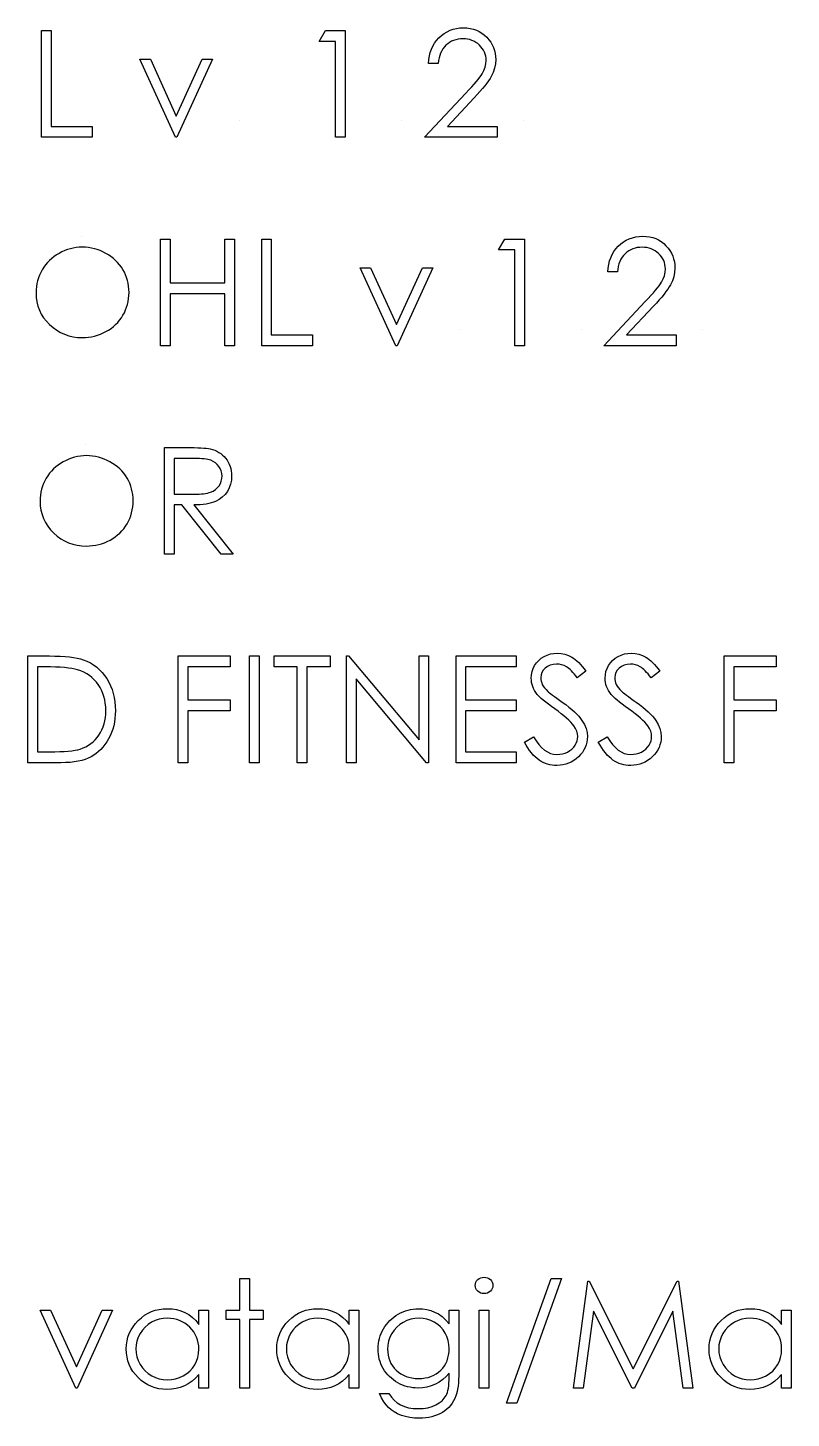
# Model space of a CAD drawing. Header units: millimetres. Extents: x -27 to 266, y -7 to 117.
# Drawn here: x 165.72 to 190.76, y 64.69 to 110.27 of the extents above; entities that cross this region are included whole.
import ezdxf

# ---------------------------------------------------------------- set-up
doc = ezdxf.new("R2010")
doc.units = ezdxf.units.MM

msp = doc.modelspace()

# ---------------------------------------------------------------- linework, layer by layer
at = {"color": 7, "linetype": 'Continuous'}
for p, q in [((172.65, 107.22), (172.65, 107.22)), ((177.99, 107.22), (177.99, 107.22)), ((181.984, 107.22), (181.983, 107.22)), ((167.49, 103.438), (167.49, 103.438)), ((179.875, 100.387), (179.875, 100.387)), ((183.868, 100.387), (183.868, 100.387)), ((187.862, 100.387), (187.862, 100.387)), ((167.625, 96.605), (167.624, 96.605))]:
    msp.add_line(p, q, dxfattribs=at)
at = {"color": 7, "linetype": 'Continuous', "flags": 128}
for points in [[(166.166, 110.181), (166.48, 110.181), (166.48, 110.181), (166.48, 107.04), (166.48, 107.04), (167.826, 107.04), (167.826, 107.04), (167.826, 106.681), (167.826, 106.681), (166.166, 106.681), (166.166, 106.681), (166.166, 110.181)], [(175.481, 110.181), (176.128, 110.181), (176.128, 110.181), (176.128, 106.681), (176.128, 106.681), (175.814, 106.681), (175.814, 106.681), (175.814, 109.822), (175.814, 109.822), (175.275, 109.822), (175.275, 109.822), (175.481, 110.181)], [(179.179, 109.105), (178.865, 109.105), (178.865, 109.105), (178.873, 109.229), (178.892, 109.349), (178.919, 109.461), (178.957, 109.569), (179.004, 109.671), (179.061, 109.768), (179.127, 109.858), (179.204, 109.943), (179.287, 110.02), (179.376, 110.087), (179.469, 110.143), (179.567, 110.189), (179.67, 110.225), (179.777, 110.251), (179.889, 110.266), (180.006, 110.271), (180.006, 110.271), (180.121, 110.266), (180.231, 110.252), (180.335, 110.228), (180.434, 110.194), (180.527, 110.15), (180.614, 110.097), (180.696, 110.034), (180.771, 109.961), (180.84, 109.882), (180.899, 109.799), (180.949, 109.713), (180.991, 109.624), (181.022, 109.531), (181.045, 109.434), (181.059, 109.335), (181.064, 109.231), (181.064, 109.231), (181.055, 109.085), (181.027, 108.944), (180.982, 108.808), (180.919, 108.676), (180.878, 108.609), (180.829, 108.535), (180.771, 108.456), (180.705, 108.372), (180.63, 108.281), (180.548, 108.185), (180.456, 108.083), (180.356, 107.975), (180.356, 107.975), (179.48, 107.04), (179.48, 107.04), (181.109, 107.04), (181.109, 107.04), (181.109, 106.681), (181.109, 106.681), (178.73, 106.681), (178.73, 106.681), (180.088, 108.13), (180.088, 108.13), (180.187, 108.234), (180.276, 108.331), (180.357, 108.42), (180.428, 108.503), (180.491, 108.579), (180.545, 108.648), (180.589, 108.711), (180.625, 108.766), (180.679, 108.871), (180.719, 108.979), (180.742, 109.089), (180.75, 109.203), (180.75, 109.203), (180.746, 109.274), (180.736, 109.343), (180.719, 109.409), (180.695, 109.473), (180.663, 109.534), (180.625, 109.593), (180.581, 109.649), (180.529, 109.703), (180.473, 109.752), (180.413, 109.794), (180.351, 109.83), (180.285, 109.86), (180.215, 109.883), (180.144, 109.899), (180.069, 109.909), (179.99, 109.912), (179.99, 109.912), (179.908, 109.909), (179.83, 109.899), (179.755, 109.882), (179.683, 109.859), (179.615, 109.83), (179.551, 109.793), (179.49, 109.75), (179.432, 109.7), (179.38, 109.644), (179.333, 109.583), (179.293, 109.517), (179.258, 109.445), (179.229, 109.368), (179.206, 109.285), (179.19, 109.198), (179.179, 109.105)], [(169.397, 109.239), (169.737, 109.239), (169.737, 109.239), (170.586, 107.377), (170.586, 107.377), (171.435, 109.239), (171.435, 109.239), (171.775, 109.239), (171.775, 109.239), (170.609, 106.681), (170.609, 106.681), (170.564, 106.681), (170.564, 106.681), (169.397, 109.239)], [(167.505, 103.079), (167.406, 103.076), (167.308, 103.066), (167.211, 103.051), (167.116, 103.029), (167.022, 103), (166.928, 102.966), (166.837, 102.925), (166.747, 102.878), (166.66, 102.827), (166.578, 102.77), (166.501, 102.709), (166.428, 102.644), (166.361, 102.574), (166.298, 102.5), (166.241, 102.422), (166.188, 102.339), (166.141, 102.254), (166.1, 102.165), (166.065, 102.074), (166.037, 101.981), (166.015, 101.886), (165.999, 101.787), (165.99, 101.687), (165.987, 101.584), (165.987, 101.584), (165.994, 101.433), (166.015, 101.288), (166.049, 101.149), (166.098, 101.016), (166.161, 100.888), (166.237, 100.767), (166.327, 100.652), (166.432, 100.542), (166.546, 100.443), (166.666, 100.356), (166.792, 100.284), (166.923, 100.224), (167.06, 100.177), (167.202, 100.144), (167.351, 100.124), (167.505, 100.117), (167.505, 100.117), (167.609, 100.12), (167.711, 100.129), (167.811, 100.145), (167.909, 100.166), (168.005, 100.194), (168.099, 100.227), (168.191, 100.267), (168.281, 100.312), (168.368, 100.363), (168.45, 100.419), (168.527, 100.479), (168.599, 100.544), (168.666, 100.612), (168.729, 100.686), (168.786, 100.764), (168.838, 100.847), (168.885, 100.933), (168.926, 101.021), (168.96, 101.112), (168.988, 101.205), (169.01, 101.3), (169.025, 101.398), (169.035, 101.498), (169.038, 101.6), (169.038, 101.6), (169.035, 101.702), (169.025, 101.801), (169.01, 101.898), (168.988, 101.993), (168.96, 102.085), (168.926, 102.174), (168.885, 102.261), (168.838, 102.346), (168.786, 102.427), (168.728, 102.504), (168.665, 102.577), (168.598, 102.646), (168.525, 102.71), (168.446, 102.77), (168.364, 102.827), (168.275, 102.878), (168.184, 102.925), (168.091, 102.966), (167.997, 103), (167.901, 103.029), (167.804, 103.051), (167.706, 103.066), (167.606, 103.076), (167.505, 103.079)], [(170.07, 103.348), (170.384, 103.348), (170.384, 103.348), (170.384, 101.912), (170.384, 101.912), (172.179, 101.912), (172.179, 101.912), (172.179, 103.348), (172.179, 103.348), (172.493, 103.348), (172.493, 103.348), (172.493, 99.848), (172.493, 99.848), (172.179, 99.848), (172.179, 99.848), (172.179, 101.553), (172.179, 101.553), (170.384, 101.553), (170.384, 101.553), (170.384, 99.848), (170.384, 99.848), (170.07, 99.848), (170.07, 99.848), (170.07, 103.348)], [(173.391, 103.348), (173.705, 103.348), (173.705, 103.348), (173.705, 100.207), (173.705, 100.207), (175.051, 100.207), (175.051, 100.207), (175.051, 99.848), (175.051, 99.848), (173.391, 99.848), (173.391, 99.848), (173.391, 103.348)], [(181.359, 103.348), (182.006, 103.348), (182.006, 103.348), (182.006, 99.848), (182.006, 99.848), (181.692, 99.848), (181.692, 99.848), (181.692, 102.989), (181.692, 102.989), (181.153, 102.989), (181.153, 102.989), (181.359, 103.348)], [(185.057, 102.271), (184.743, 102.271), (184.743, 102.271), (184.752, 102.396), (184.77, 102.515), (184.797, 102.628), (184.835, 102.736), (184.882, 102.838), (184.939, 102.934), (185.005, 103.025), (185.082, 103.11), (185.165, 103.187), (185.254, 103.253), (185.347, 103.31), (185.445, 103.356), (185.548, 103.392), (185.655, 103.418), (185.767, 103.433), (185.885, 103.438), (185.885, 103.438), (186, 103.433), (186.11, 103.418), (186.213, 103.394), (186.312, 103.361), (186.405, 103.317), (186.492, 103.263), (186.574, 103.201), (186.649, 103.128), (186.718, 103.049), (186.777, 102.966), (186.828, 102.88), (186.869, 102.791), (186.9, 102.697), (186.924, 102.601), (186.937, 102.501), (186.942, 102.397), (186.942, 102.397), (186.933, 102.252), (186.905, 102.111), (186.861, 101.975), (186.797, 101.843), (186.756, 101.776), (186.707, 101.702), (186.649, 101.623), (186.584, 101.539), (186.509, 101.447), (186.426, 101.351), (186.334, 101.25), (186.234, 101.142), (186.234, 101.142), (185.358, 100.207), (185.358, 100.207), (186.987, 100.207), (186.987, 100.207), (186.987, 99.848), (186.987, 99.848), (184.609, 99.848), (184.609, 99.848), (185.966, 101.297), (185.966, 101.297), (186.065, 101.4), (186.154, 101.497), (186.235, 101.587), (186.307, 101.67), (186.369, 101.746), (186.423, 101.815), (186.467, 101.877), (186.503, 101.933), (186.558, 102.038), (186.597, 102.146), (186.62, 102.256), (186.628, 102.369), (186.628, 102.369), (186.624, 102.441), (186.614, 102.51), (186.597, 102.575), (186.573, 102.639), (186.542, 102.701), (186.504, 102.759), (186.459, 102.815), (186.408, 102.869), (186.351, 102.918), (186.291, 102.961), (186.229, 102.997), (186.163, 103.026), (186.093, 103.049), (186.022, 103.066), (185.947, 103.075), (185.868, 103.079), (185.868, 103.079), (185.786, 103.075), (185.708, 103.066), (185.633, 103.049), (185.561, 103.026), (185.493, 102.996), (185.429, 102.96), (185.368, 102.916), (185.31, 102.866), (185.258, 102.811), (185.211, 102.75), (185.171, 102.683), (185.136, 102.612), (185.107, 102.535), (185.085, 102.452), (185.068, 102.364), (185.057, 102.271)], [(176.621, 102.406), (176.961, 102.406), (176.961, 102.406), (177.81, 100.544), (177.81, 100.544), (178.659, 102.406), (178.659, 102.406), (179, 102.406), (179, 102.406), (177.833, 99.848), (177.833, 99.848), (177.788, 99.848), (177.788, 99.848), (176.621, 102.406)], [(167.64, 96.246), (167.54, 96.243), (167.442, 96.233), (167.345, 96.218), (167.25, 96.196), (167.156, 96.167), (167.063, 96.133), (166.972, 96.092), (166.881, 96.045), (166.794, 95.993), (166.712, 95.936), (166.635, 95.875), (166.563, 95.81), (166.496, 95.741), (166.433, 95.667), (166.375, 95.589), (166.323, 95.506), (166.276, 95.42), (166.234, 95.332), (166.2, 95.241), (166.172, 95.148), (166.149, 95.052), (166.134, 94.954), (166.124, 94.854), (166.121, 94.751), (166.121, 94.751), (166.128, 94.599), (166.149, 94.454), (166.184, 94.315), (166.233, 94.182), (166.295, 94.055), (166.372, 93.933), (166.462, 93.818), (166.567, 93.709), (166.681, 93.609), (166.801, 93.523), (166.926, 93.45), (167.057, 93.391), (167.195, 93.344), (167.337, 93.311), (167.486, 93.29), (167.64, 93.284), (167.64, 93.284), (167.744, 93.287), (167.845, 93.296), (167.946, 93.311), (168.044, 93.333), (168.14, 93.36), (168.234, 93.393), (168.326, 93.433), (168.416, 93.479), (168.503, 93.53), (168.585, 93.586), (168.662, 93.646), (168.734, 93.71), (168.801, 93.779), (168.863, 93.853), (168.92, 93.93), (168.973, 94.013), (169.02, 94.099), (169.06, 94.188), (169.095, 94.278), (169.123, 94.371), (169.145, 94.467), (169.16, 94.564), (169.17, 94.665), (169.173, 94.767), (169.173, 94.767), (169.17, 94.869), (169.16, 94.968), (169.145, 95.065), (169.123, 95.16), (169.095, 95.251), (169.06, 95.34), (169.02, 95.427), (168.973, 95.512), (168.92, 95.594), (168.863, 95.671), (168.8, 95.744), (168.732, 95.812), (168.659, 95.877), (168.581, 95.937), (168.498, 95.993), (168.41, 96.045), (168.319, 96.092), (168.225, 96.133), (168.131, 96.167), (168.036, 96.196), (167.939, 96.218), (167.84, 96.233), (167.741, 96.243), (167.64, 96.246)], [(170.205, 96.515), (170.905, 96.515), (170.905, 96.515), (171.045, 96.514), (171.174, 96.512), (171.291, 96.508), (171.396, 96.503), (171.489, 96.496), (171.57, 96.488), (171.641, 96.478), (171.698, 96.467), (171.698, 96.467), (171.774, 96.447), (171.847, 96.421), (171.917, 96.39), (171.982, 96.354), (172.044, 96.313), (172.102, 96.267), (172.157, 96.215), (172.207, 96.159), (172.253, 96.098), (172.293, 96.034), (172.327, 95.967), (172.354, 95.896), (172.376, 95.821), (172.391, 95.744), (172.401, 95.663), (172.403, 95.579), (172.403, 95.579), (172.395, 95.439), (172.369, 95.309), (172.326, 95.187), (172.265, 95.073), (172.189, 94.971), (172.098, 94.882), (171.991, 94.806), (171.871, 94.744), (171.803, 94.718), (171.73, 94.695), (171.651, 94.676), (171.566, 94.66), (171.474, 94.647), (171.376, 94.638), (171.272, 94.632), (171.162, 94.63), (171.162, 94.63), (172.448, 93.015), (172.448, 93.015), (172.06, 93.015), (172.06, 93.015), (170.774, 94.63), (170.774, 94.63), (170.519, 94.63), (170.519, 94.63), (170.519, 93.015), (170.519, 93.015), (170.205, 93.015), (170.205, 93.015), (170.205, 96.515)], [(170.519, 96.156), (170.519, 94.989), (170.519, 94.989), (171.16, 94.984), (171.16, 94.984), (171.249, 94.985), (171.333, 94.988), (171.411, 94.993), (171.484, 95), (171.549, 95.009), (171.609, 95.021), (171.663, 95.034), (171.711, 95.049), (171.795, 95.087), (171.87, 95.134), (171.934, 95.192), (171.989, 95.258), (172.033, 95.333), (172.064, 95.411), (172.083, 95.493), (172.089, 95.58), (172.089, 95.58), (172.083, 95.664), (172.064, 95.744), (172.032, 95.821), (171.988, 95.893), (171.933, 95.959), (171.871, 96.014), (171.8, 96.06), (171.722, 96.095), (171.677, 96.109), (171.626, 96.121), (171.568, 96.132), (171.503, 96.14), (171.431, 96.147), (171.352, 96.152), (171.267, 96.155), (171.175, 96.156), (171.175, 96.156), (170.519, 96.156)], [(165.717, 86.181), (165.717, 89.681), (165.717, 89.681), (166.424, 89.681), (166.424, 89.681), (166.609, 89.679), (166.78, 89.674), (166.939, 89.664), (167.085, 89.65), (167.216, 89.632), (167.336, 89.611), (167.442, 89.585), (167.535, 89.555), (167.535, 89.555), (167.655, 89.507), (167.769, 89.45), (167.876, 89.385), (167.977, 89.312), (168.07, 89.23), (168.157, 89.141), (168.237, 89.043), (168.31, 88.937), (168.375, 88.824), (168.432, 88.706), (168.48, 88.583), (168.519, 88.455), (168.55, 88.321), (168.572, 88.181), (168.585, 88.037), (168.589, 87.887), (168.589, 87.887), (168.586, 87.758), (168.575, 87.632), (168.558, 87.511), (168.534, 87.393), (168.503, 87.279), (168.464, 87.169), (168.42, 87.063), (168.368, 86.962), (168.31, 86.865), (168.249, 86.775), (168.183, 86.691), (168.114, 86.615), (168.04, 86.544), (167.962, 86.48), (167.879, 86.423), (167.793, 86.371), (167.7, 86.327), (167.599, 86.288), (167.488, 86.256), (167.369, 86.229), (167.24, 86.208), (167.103, 86.193), (166.957, 86.184), (166.802, 86.181), (166.802, 86.181), (165.717, 86.181)], [(170.653, 89.681), (172.359, 89.681), (172.359, 89.681), (172.359, 89.322), (172.359, 89.322), (170.967, 89.322), (170.967, 89.322), (170.967, 88.246), (170.967, 88.246), (172.359, 88.246), (172.359, 88.246), (172.359, 87.887), (172.359, 87.887), (170.967, 87.887), (170.967, 87.887), (170.967, 86.181), (170.967, 86.181), (170.653, 86.181), (170.653, 86.181), (170.653, 89.681)], [(172.987, 89.681), (173.301, 89.681), (173.301, 89.681), (173.301, 86.181), (173.301, 86.181), (172.987, 86.181), (172.987, 86.181), (172.987, 89.681)], [(173.794, 89.322), (173.794, 89.681), (173.794, 89.681), (175.634, 89.681), (175.634, 89.681), (175.634, 89.322), (175.634, 89.322), (174.871, 89.322), (174.871, 89.322), (174.871, 86.181), (174.871, 86.181), (174.557, 86.181), (174.557, 86.181), (174.557, 89.322), (174.557, 89.322), (173.794, 89.322)], [(176.173, 86.181), (176.173, 89.681), (176.173, 89.681), (176.239, 89.681), (176.239, 89.681), (178.551, 86.927), (178.551, 86.927), (178.551, 89.681), (178.551, 89.681), (178.865, 89.681), (178.865, 89.681), (178.865, 86.181), (178.865, 86.181), (178.793, 86.181), (178.793, 86.181), (176.487, 88.93), (176.487, 88.93), (176.487, 86.181), (176.487, 86.181), (176.173, 86.181)], [(179.762, 89.681), (181.737, 89.681), (181.737, 89.681), (181.737, 89.322), (181.737, 89.322), (180.076, 89.322), (180.076, 89.322), (180.076, 88.246), (180.076, 88.246), (181.737, 88.246), (181.737, 88.246), (181.737, 87.887), (181.737, 87.887), (180.076, 87.887), (180.076, 87.887), (180.076, 86.54), (180.076, 86.54), (181.737, 86.54), (181.737, 86.54), (181.737, 86.181), (181.737, 86.181), (179.762, 86.181), (179.762, 86.181), (179.762, 89.681)], [(182.006, 86.857), (182.302, 87.034), (182.302, 87.034), (182.387, 86.897), (182.474, 86.779), (182.565, 86.679), (182.66, 86.597), (182.758, 86.533), (182.859, 86.487), (182.963, 86.46), (183.07, 86.451), (183.07, 86.451), (183.162, 86.456), (183.251, 86.471), (183.337, 86.496), (183.421, 86.532), (183.498, 86.576), (183.565, 86.628), (183.623, 86.686), (183.67, 86.751), (183.708, 86.822), (183.735, 86.894), (183.75, 86.967), (183.756, 87.044), (183.756, 87.044), (183.748, 87.131), (183.724, 87.218), (183.685, 87.303), (183.63, 87.387), (183.63, 87.387), (183.583, 87.447), (183.527, 87.509), (183.461, 87.575), (183.386, 87.643), (183.303, 87.714), (183.211, 87.788), (183.11, 87.866), (182.999, 87.945), (182.999, 87.945), (182.889, 88.025), (182.791, 88.099), (182.703, 88.167), (182.626, 88.229), (182.559, 88.286), (182.504, 88.337), (182.46, 88.382), (182.426, 88.422), (182.426, 88.422), (182.38, 88.484), (182.34, 88.547), (182.307, 88.612), (182.279, 88.678), (182.258, 88.745), (182.242, 88.813), (182.233, 88.884), (182.23, 88.954), (182.23, 88.954), (182.237, 89.065), (182.258, 89.172), (182.293, 89.273), (182.341, 89.369), (182.403, 89.457), (182.475, 89.536), (182.559, 89.604), (182.654, 89.663), (182.757, 89.71), (182.865, 89.745), (182.976, 89.764), (183.093, 89.771), (183.093, 89.771), (183.216, 89.764), (183.336, 89.74), (183.451, 89.7), (183.562, 89.644), (183.618, 89.609), (183.673, 89.568), (183.73, 89.52), (183.788, 89.465), (183.846, 89.403), (183.905, 89.335), (183.965, 89.26), (184.025, 89.179), (184.025, 89.179), (183.741, 88.964), (183.741, 88.964), (183.689, 89.029), (183.64, 89.089), (183.592, 89.143), (183.546, 89.191), (183.502, 89.233), (183.46, 89.269), (183.419, 89.3), (183.382, 89.325), (183.306, 89.363), (183.227, 89.391), (183.144, 89.407), (183.058, 89.412), (183.058, 89.412), (182.95, 89.405), (182.852, 89.38), (182.765, 89.34), (182.688, 89.284), (182.625, 89.217), (182.58, 89.142), (182.554, 89.059), (182.544, 88.969), (182.544, 88.969), (182.547, 88.913), (182.557, 88.858), (182.572, 88.803), (182.593, 88.749), (182.624, 88.694), (182.664, 88.637), (182.714, 88.579), (182.775, 88.517), (182.775, 88.517), (182.798, 88.497), (182.831, 88.47), (182.875, 88.437), (182.929, 88.396), (182.992, 88.349), (183.067, 88.296), (183.151, 88.236), (183.246, 88.168), (183.246, 88.168), (183.359, 88.085), (183.464, 88.004), (183.558, 87.926), (183.644, 87.849), (183.72, 87.776), (183.788, 87.704), (183.846, 87.635), (183.894, 87.568), (183.971, 87.436), (184.026, 87.304), (184.059, 87.171), (184.07, 87.039), (184.07, 87.039), (184.066, 86.945), (184.052, 86.854), (184.029, 86.766), (183.997, 86.681), (183.956, 86.599), (183.906, 86.521), (183.847, 86.446), (183.778, 86.374), (183.703, 86.308), (183.625, 86.25), (183.542, 86.202), (183.456, 86.163), (183.365, 86.132), (183.271, 86.109), (183.173, 86.096), (183.07, 86.092), (183.07, 86.092), (182.991, 86.095), (182.913, 86.103), (182.837, 86.116), (182.764, 86.136), (182.692, 86.16), (182.622, 86.191), (182.554, 86.226), (182.488, 86.268), (182.423, 86.315), (182.36, 86.371), (182.298, 86.433), (182.237, 86.503), (182.177, 86.58), (182.119, 86.665), (182.062, 86.757), (182.006, 86.857)], [(184.429, 86.857), (184.725, 87.034), (184.725, 87.034), (184.81, 86.897), (184.897, 86.779), (184.989, 86.679), (185.083, 86.597), (185.181, 86.533), (185.282, 86.487), (185.386, 86.46), (185.493, 86.451), (185.493, 86.451), (185.585, 86.456), (185.674, 86.471), (185.76, 86.496), (185.844, 86.532), (185.921, 86.576), (185.988, 86.628), (186.046, 86.686), (186.093, 86.751), (186.131, 86.822), (186.158, 86.894), (186.173, 86.967), (186.179, 87.044), (186.179, 87.044), (186.171, 87.131), (186.147, 87.218), (186.108, 87.303), (186.054, 87.387), (186.054, 87.387), (186.006, 87.447), (185.95, 87.509), (185.884, 87.575), (185.81, 87.643), (185.726, 87.714), (185.634, 87.788), (185.533, 87.866), (185.423, 87.945), (185.423, 87.945), (185.312, 88.025), (185.214, 88.099), (185.126, 88.167), (185.049, 88.229), (184.982, 88.286), (184.927, 88.337), (184.883, 88.382), (184.849, 88.422), (184.849, 88.422), (184.803, 88.484), (184.763, 88.547), (184.73, 88.612), (184.702, 88.678), (184.681, 88.745), (184.665, 88.813), (184.656, 88.884), (184.653, 88.954), (184.653, 88.954), (184.66, 89.065), (184.681, 89.172), (184.716, 89.273), (184.764, 89.369), (184.826, 89.457), (184.898, 89.536), (184.982, 89.604), (185.077, 89.663), (185.18, 89.71), (185.288, 89.745), (185.399, 89.764), (185.516, 89.771), (185.516, 89.771), (185.639, 89.764), (185.759, 89.74), (185.874, 89.7), (185.986, 89.644), (186.041, 89.609), (186.096, 89.568), (186.153, 89.52), (186.211, 89.465), (186.269, 89.403), (186.328, 89.335), (186.388, 89.26), (186.448, 89.179), (186.448, 89.179), (186.164, 88.964), (186.164, 88.964), (186.112, 89.029), (186.063, 89.089), (186.015, 89.143), (185.969, 89.191), (185.925, 89.233), (185.883, 89.269), (185.842, 89.3), (185.805, 89.325), (185.729, 89.363), (185.65, 89.391), (185.567, 89.407), (185.481, 89.412), (185.481, 89.412), (185.373, 89.405), (185.275, 89.38), (185.188, 89.34), (185.111, 89.284), (185.048, 89.217), (185.003, 89.142), (184.977, 89.059), (184.967, 88.969), (184.967, 88.969), (184.97, 88.913), (184.98, 88.858), (184.995, 88.803), (185.017, 88.749), (185.047, 88.694), (185.087, 88.637), (185.137, 88.579), (185.198, 88.517), (185.198, 88.517), (185.221, 88.497), (185.254, 88.47), (185.298, 88.437), (185.352, 88.396), (185.416, 88.349), (185.49, 88.296), (185.574, 88.236), (185.669, 88.168), (185.669, 88.168), (185.782, 88.085), (185.887, 88.004), (185.981, 87.926), (186.067, 87.849), (186.143, 87.776), (186.211, 87.704), (186.269, 87.635), (186.317, 87.568), (186.394, 87.436), (186.449, 87.304), (186.482, 87.171), (186.493, 87.039), (186.493, 87.039), (186.489, 86.945), (186.475, 86.854), (186.452, 86.766), (186.42, 86.681), (186.38, 86.599), (186.329, 86.521), (186.27, 86.446), (186.201, 86.374), (186.126, 86.308), (186.048, 86.25), (185.965, 86.202), (185.879, 86.163), (185.789, 86.132), (185.694, 86.109), (185.596, 86.096), (185.493, 86.092), (185.493, 86.092), (185.414, 86.095), (185.336, 86.103), (185.261, 86.116), (185.187, 86.136), (185.115, 86.16), (185.045, 86.191), (184.977, 86.226), (184.911, 86.268), (184.846, 86.315), (184.783, 86.371), (184.721, 86.433), (184.66, 86.503), (184.6, 86.58), (184.542, 86.665), (184.485, 86.757), (184.429, 86.857)], [(188.557, 89.681), (190.262, 89.681), (190.262, 89.681), (190.262, 89.322), (190.262, 89.322), (188.871, 89.322), (188.871, 89.322), (188.871, 88.246), (188.871, 88.246), (190.262, 88.246), (190.262, 88.246), (190.262, 87.887), (190.262, 87.887), (188.871, 87.887), (188.871, 87.887), (188.871, 86.181), (188.871, 86.181), (188.557, 86.181), (188.557, 86.181), (188.557, 89.681)], [(166.031, 86.54), (166.433, 86.54), (166.433, 86.54), (166.607, 86.542), (166.766, 86.546), (166.912, 86.553), (167.044, 86.563), (167.163, 86.575), (167.267, 86.59), (167.357, 86.608), (167.434, 86.629), (167.434, 86.629), (167.529, 86.665), (167.62, 86.705), (167.704, 86.753), (167.784, 86.806), (167.858, 86.866), (167.927, 86.933), (167.991, 87.005), (168.05, 87.085), (168.103, 87.169), (168.148, 87.258), (168.188, 87.352), (168.219, 87.45), (168.244, 87.553), (168.261, 87.66), (168.272, 87.772), (168.275, 87.888), (168.275, 87.888), (168.272, 88.011), (168.26, 88.128), (168.241, 88.241), (168.214, 88.35), (168.18, 88.455), (168.138, 88.554), (168.089, 88.649), (168.031, 88.74), (167.967, 88.825), (167.897, 88.903), (167.822, 88.973), (167.74, 89.038), (167.653, 89.095), (167.559, 89.145), (167.459, 89.188), (167.353, 89.224), (167.353, 89.224), (167.265, 89.247), (167.164, 89.267), (167.049, 89.284), (166.921, 89.298), (166.78, 89.308), (166.626, 89.316), (166.459, 89.321), (166.278, 89.322), (166.278, 89.322), (166.032, 89.322), (166.032, 89.322), (166.032, 86.54)], [(180.681, 69.316), (180.739, 69.311), (180.793, 69.296), (180.843, 69.271), (180.888, 69.237), (180.926, 69.195), (180.952, 69.149), (180.968, 69.099), (180.974, 69.045), (180.974, 69.045), (180.968, 68.993), (180.952, 68.944), (180.926, 68.898), (180.888, 68.857), (180.843, 68.822), (180.793, 68.797), (180.739, 68.783), (180.681, 68.778), (180.681, 68.778), (180.623, 68.783), (180.571, 68.797), (180.521, 68.822), (180.476, 68.857), (180.439, 68.898), (180.412, 68.944), (180.396, 68.993), (180.391, 69.045), (180.391, 69.045), (180.396, 69.099), (180.412, 69.149), (180.439, 69.195), (180.476, 69.237), (180.521, 69.271), (180.571, 69.296), (180.623, 69.311), (180.681, 69.316)], [(172.673, 69.271), (172.987, 69.271), (172.987, 69.271), (172.987, 68.239), (172.987, 68.239), (173.435, 68.239), (173.435, 68.239), (173.435, 67.925), (173.435, 67.925), (172.987, 67.925), (172.987, 67.925), (172.987, 65.681), (172.987, 65.681), (172.673, 65.681), (172.673, 65.681), (172.673, 67.925), (172.673, 67.925), (172.224, 67.925), (172.224, 67.925), (172.224, 68.239), (172.224, 68.239), (172.673, 68.239), (172.673, 68.239), (172.673, 69.271)], [(183.217, 69.271), (181.754, 65.188), (181.754, 65.188), (181.423, 65.188), (181.423, 65.188), (182.887, 69.271), (182.887, 69.271), (183.217, 69.271)], [(183.621, 65.681), (184.083, 69.181), (184.083, 69.181), (184.128, 69.181), (184.128, 69.181), (185.573, 66.31), (185.573, 66.31), (187.015, 69.181), (187.015, 69.181), (187.06, 69.181), (187.06, 69.181), (187.525, 65.681), (187.525, 65.681), (187.21, 65.681), (187.21, 65.681), (186.875, 68.2), (186.875, 68.2), (185.611, 65.681), (185.611, 65.681), (185.54, 65.681), (185.54, 65.681), (184.272, 68.206), (184.272, 68.206), (183.938, 65.681), (183.938, 65.681), (183.621, 65.681)], [(166.121, 68.239), (166.461, 68.239), (166.461, 68.239), (167.31, 66.377), (167.31, 66.377), (168.159, 68.239), (168.159, 68.239), (168.5, 68.239), (168.5, 68.239), (167.333, 65.681), (167.333, 65.681), (167.288, 65.681), (167.288, 65.681), (166.121, 68.239)], [(171.641, 68.239), (171.641, 65.681), (171.641, 65.681), (171.326, 65.681), (171.326, 65.681), (171.326, 66.124), (171.326, 66.124), (171.218, 66.006), (171.104, 65.905), (170.982, 65.821), (170.854, 65.754), (170.72, 65.703), (170.58, 65.666), (170.434, 65.644), (170.282, 65.637), (170.282, 65.637), (170.146, 65.643), (170.016, 65.661), (169.891, 65.691), (169.77, 65.733), (169.655, 65.788), (169.544, 65.855), (169.439, 65.933), (169.339, 66.024), (169.247, 66.124), (169.168, 66.228), (169.101, 66.338), (169.046, 66.454), (169.003, 66.575), (168.973, 66.7), (168.955, 66.831), (168.948, 66.967), (168.948, 66.967), (168.955, 67.101), (168.973, 67.23), (169.004, 67.353), (169.047, 67.472), (169.103, 67.586), (169.17, 67.694), (169.25, 67.799), (169.342, 67.898), (169.443, 67.988), (169.55, 68.067), (169.661, 68.133), (169.777, 68.187), (169.898, 68.23), (170.024, 68.26), (170.156, 68.278), (170.292, 68.284), (170.292, 68.284), (170.448, 68.276), (170.597, 68.253), (170.738, 68.214), (170.871, 68.16), (170.996, 68.089), (171.115, 67.999), (171.224, 67.892), (171.326, 67.766), (171.326, 67.766), (171.326, 68.239), (171.326, 68.239), (171.641, 68.239)], [(170.296, 67.97), (170.158, 67.962), (170.027, 67.937), (169.9, 67.896), (169.779, 67.838), (169.667, 67.766), (169.567, 67.68), (169.478, 67.581), (169.402, 67.468), (169.341, 67.347), (169.297, 67.223), (169.271, 67.095), (169.262, 66.964), (169.262, 66.964), (169.271, 66.833), (169.297, 66.706), (169.342, 66.581), (169.403, 66.459), (169.48, 66.345), (169.569, 66.245), (169.67, 66.158), (169.783, 66.085), (169.904, 66.026), (170.029, 65.984), (170.159, 65.959), (170.293, 65.951), (170.293, 65.951), (170.429, 65.959), (170.562, 65.984), (170.69, 66.025), (170.815, 66.083), (170.93, 66.155), (171.033, 66.24), (171.12, 66.336), (171.193, 66.443), (171.251, 66.56), (171.294, 66.685), (171.318, 66.816), (171.326, 66.955), (171.326, 66.955), (171.322, 67.061), (171.308, 67.162), (171.284, 67.26), (171.252, 67.352), (171.21, 67.441), (171.159, 67.525), (171.099, 67.604), (171.028, 67.679), (170.952, 67.747), (170.871, 67.807), (170.786, 67.856), (170.697, 67.897), (170.603, 67.929), (170.505, 67.952), (170.402, 67.966), (170.296, 67.97)], [(176.576, 68.239), (176.576, 65.681), (176.576, 65.681), (176.262, 65.681), (176.262, 65.681), (176.262, 66.124), (176.262, 66.124), (176.154, 66.006), (176.039, 65.905), (175.917, 65.821), (175.79, 65.754), (175.656, 65.703), (175.516, 65.666), (175.37, 65.644), (175.218, 65.637), (175.218, 65.637), (175.082, 65.643), (174.952, 65.661), (174.826, 65.691), (174.706, 65.733), (174.591, 65.788), (174.48, 65.855), (174.375, 65.933), (174.275, 66.024), (174.183, 66.124), (174.104, 66.228), (174.037, 66.338), (173.982, 66.454), (173.939, 66.575), (173.909, 66.7), (173.89, 66.831), (173.884, 66.967), (173.884, 66.967), (173.89, 67.101), (173.909, 67.23), (173.94, 67.353), (173.983, 67.472), (174.038, 67.586), (174.106, 67.694), (174.186, 67.799), (174.278, 67.898), (174.379, 67.988), (174.486, 68.067), (174.596, 68.133), (174.713, 68.187), (174.834, 68.23), (174.96, 68.26), (175.091, 68.278), (175.228, 68.284), (175.228, 68.284), (175.384, 68.276), (175.532, 68.253), (175.673, 68.214), (175.807, 68.16), (175.932, 68.089), (176.051, 67.999), (176.16, 67.892), (176.262, 67.766), (176.262, 67.766), (176.262, 68.239), (176.262, 68.239), (176.576, 68.239)], [(175.232, 67.97), (175.094, 67.962), (174.962, 67.937), (174.836, 67.896), (174.715, 67.838), (174.603, 67.766), (174.503, 67.68), (174.414, 67.581), (174.338, 67.468), (174.277, 67.347), (174.233, 67.223), (174.207, 67.095), (174.198, 66.964), (174.198, 66.964), (174.207, 66.833), (174.233, 66.706), (174.277, 66.581), (174.339, 66.459), (174.416, 66.345), (174.505, 66.245), (174.606, 66.158), (174.718, 66.085), (174.84, 66.026), (174.965, 65.984), (175.095, 65.959), (175.229, 65.951), (175.229, 65.951), (175.365, 65.959), (175.497, 65.984), (175.626, 66.025), (175.751, 66.083), (175.866, 66.155), (175.969, 66.24), (176.056, 66.336), (176.129, 66.443), (176.187, 66.56), (176.229, 66.685), (176.254, 66.816), (176.262, 66.955), (176.262, 66.955), (176.257, 67.061), (176.243, 67.162), (176.22, 67.26), (176.188, 67.352), (176.146, 67.441), (176.095, 67.525), (176.034, 67.604), (175.964, 67.679), (175.888, 67.747), (175.807, 67.807), (175.722, 67.856), (175.633, 67.897), (175.539, 67.929), (175.441, 67.952), (175.338, 67.966), (175.232, 67.97)], [(179.538, 68.239), (179.852, 68.239), (179.852, 68.239), (179.852, 66.209), (179.852, 66.209), (179.851, 66.08), (179.846, 65.959), (179.839, 65.848), (179.829, 65.745), (179.816, 65.651), (179.8, 65.567), (179.781, 65.491), (179.759, 65.425), (179.759, 65.425), (179.724, 65.339), (179.683, 65.259), (179.637, 65.184), (179.584, 65.114), (179.525, 65.049), (179.462, 64.989), (179.391, 64.933), (179.315, 64.884), (179.234, 64.839), (179.15, 64.801), (179.061, 64.768), (178.967, 64.742), (178.871, 64.721), (178.77, 64.706), (178.664, 64.697), (178.556, 64.694), (178.556, 64.694), (178.397, 64.7), (178.247, 64.718), (178.105, 64.747), (177.971, 64.788), (177.848, 64.839), (177.736, 64.898), (177.637, 64.965), (177.55, 65.04), (177.47, 65.128), (177.393, 65.234), (177.32, 65.359), (177.25, 65.502), (177.25, 65.502), (177.564, 65.502), (177.564, 65.502), (177.643, 65.384), (177.733, 65.283), (177.834, 65.198), (177.946, 65.129), (178.07, 65.076), (178.208, 65.039), (178.359, 65.016), (178.526, 65.008), (178.526, 65.008), (178.69, 65.016), (178.84, 65.039), (178.978, 65.076), (179.102, 65.129), (179.211, 65.193), (179.304, 65.266), (179.379, 65.346), (179.438, 65.433), (179.462, 65.483), (179.482, 65.54), (179.499, 65.604), (179.513, 65.677), (179.524, 65.756), (179.532, 65.843), (179.537, 65.937), (179.538, 66.039), (179.538, 66.039), (179.538, 66.172), (179.538, 66.172), (179.44, 66.06), (179.332, 65.962), (179.213, 65.878), (179.084, 65.808), (178.948, 65.752), (178.808, 65.713), (178.664, 65.689), (178.516, 65.681), (178.516, 65.681), (178.428, 65.684), (178.342, 65.693), (178.257, 65.706), (178.174, 65.725), (178.092, 65.749), (178.011, 65.78), (177.931, 65.815), (177.853, 65.855), (177.778, 65.901), (177.707, 65.95), (177.641, 66.003), (177.578, 66.059), (177.521, 66.12), (177.468, 66.183), (177.419, 66.251), (177.374, 66.323), (177.334, 66.397), (177.3, 66.474), (177.271, 66.552), (177.247, 66.631), (177.229, 66.713), (177.215, 66.796), (177.207, 66.882), (177.205, 66.969), (177.205, 66.969), (177.207, 67.056), (177.216, 67.142), (177.229, 67.226), (177.249, 67.309), (177.273, 67.39), (177.304, 67.47), (177.339, 67.548), (177.381, 67.625), (177.427, 67.699), (177.477, 67.769), (177.532, 67.835), (177.591, 67.898), (177.654, 67.956), (177.721, 68.01), (177.793, 68.06), (177.869, 68.107), (177.947, 68.148), (178.026, 68.184), (178.107, 68.215), (178.188, 68.24), (178.271, 68.259), (178.355, 68.273), (178.44, 68.281), (178.526, 68.284), (178.526, 68.284), (178.667, 68.277), (178.803, 68.257), (178.934, 68.223), (179.06, 68.175), (179.183, 68.111), (179.304, 68.025), (179.422, 67.919), (179.538, 67.792), (179.538, 67.792), (179.538, 68.239)], [(178.551, 67.97), (178.413, 67.962), (178.281, 67.936), (178.154, 67.895), (178.031, 67.836), (177.918, 67.763), (177.817, 67.677), (177.73, 67.578), (177.655, 67.467), (177.595, 67.346), (177.553, 67.221), (177.527, 67.091), (177.519, 66.956), (177.519, 66.956), (177.523, 66.854), (177.536, 66.757), (177.559, 66.664), (177.59, 66.576), (177.629, 66.492), (177.677, 66.413), (177.735, 66.338), (177.801, 66.268), (177.874, 66.204), (177.952, 66.148), (178.036, 66.102), (178.125, 66.064), (178.218, 66.034), (178.318, 66.012), (178.423, 66), (178.532, 65.996), (178.532, 65.996), (178.643, 66), (178.748, 66.012), (178.847, 66.033), (178.941, 66.063), (179.03, 66.101), (179.112, 66.148), (179.19, 66.202), (179.262, 66.266), (179.326, 66.336), (179.382, 66.411), (179.43, 66.492), (179.469, 66.578), (179.499, 66.669), (179.52, 66.765), (179.534, 66.867), (179.538, 66.974), (179.538, 66.974), (179.53, 67.114), (179.506, 67.245), (179.466, 67.369), (179.411, 67.485), (179.341, 67.591), (179.258, 67.686), (179.162, 67.769), (179.051, 67.84), (178.933, 67.896), (178.81, 67.938), (178.683, 67.962), (178.551, 67.97)], [(180.525, 68.239), (180.839, 68.239), (180.839, 68.239), (180.839, 65.681), (180.839, 65.681), (180.525, 65.681), (180.525, 65.681), (180.525, 68.239)], [(190.756, 68.239), (190.756, 65.681), (190.756, 65.681), (190.442, 65.681), (190.442, 65.681), (190.442, 66.124), (190.442, 66.124), (190.333, 66.006), (190.219, 65.905), (190.097, 65.821), (189.969, 65.754), (189.835, 65.703), (189.696, 65.666), (189.549, 65.644), (189.397, 65.637), (189.397, 65.637), (189.262, 65.643), (189.131, 65.661), (189.006, 65.691), (188.885, 65.733), (188.77, 65.788), (188.66, 65.855), (188.554, 65.933), (188.454, 66.024), (188.362, 66.124), (188.283, 66.228), (188.216, 66.338), (188.161, 66.454), (188.118, 66.575), (188.088, 66.7), (188.07, 66.831), (188.064, 66.967), (188.064, 66.967), (188.07, 67.101), (188.088, 67.23), (188.119, 67.353), (188.163, 67.472), (188.218, 67.586), (188.285, 67.694), (188.365, 67.799), (188.458, 67.898), (188.559, 67.988), (188.665, 68.067), (188.776, 68.133), (188.892, 68.187), (189.014, 68.23), (189.14, 68.26), (189.271, 68.278), (189.407, 68.284), (189.407, 68.284), (189.563, 68.276), (189.712, 68.253), (189.853, 68.214), (189.986, 68.16), (190.112, 68.089), (190.23, 67.999), (190.339, 67.892), (190.442, 67.766), (190.442, 67.766), (190.442, 68.239), (190.442, 68.239), (190.756, 68.239)], [(189.411, 67.97), (189.274, 67.962), (189.142, 67.937), (189.016, 67.896), (188.894, 67.838), (188.782, 67.766), (188.682, 67.68), (188.594, 67.581), (188.517, 67.468), (188.456, 67.347), (188.413, 67.223), (188.386, 67.095), (188.378, 66.964), (188.378, 66.964), (188.387, 66.833), (188.413, 66.706), (188.457, 66.581), (188.519, 66.459), (188.596, 66.345), (188.684, 66.245), (188.785, 66.158), (188.898, 66.085), (189.019, 66.026), (189.145, 65.984), (189.274, 65.959), (189.408, 65.951), (189.408, 65.951), (189.544, 65.959), (189.677, 65.984), (189.805, 66.025), (189.93, 66.083), (190.046, 66.155), (190.148, 66.24), (190.235, 66.336), (190.309, 66.443), (190.367, 66.56), (190.409, 66.685), (190.433, 66.816), (190.442, 66.955), (190.442, 66.955), (190.437, 67.061), (190.423, 67.162), (190.4, 67.26), (190.368, 67.352), (190.325, 67.441), (190.274, 67.525), (190.214, 67.604), (190.144, 67.679), (190.067, 67.747), (189.987, 67.807), (189.901, 67.856), (189.812, 67.897), (189.718, 67.929), (189.62, 67.952), (189.518, 67.966), (189.411, 67.97)]]:
    msp.add_lwpolyline(points, dxfattribs=at)

doc.saveas('drawing.dxf')
